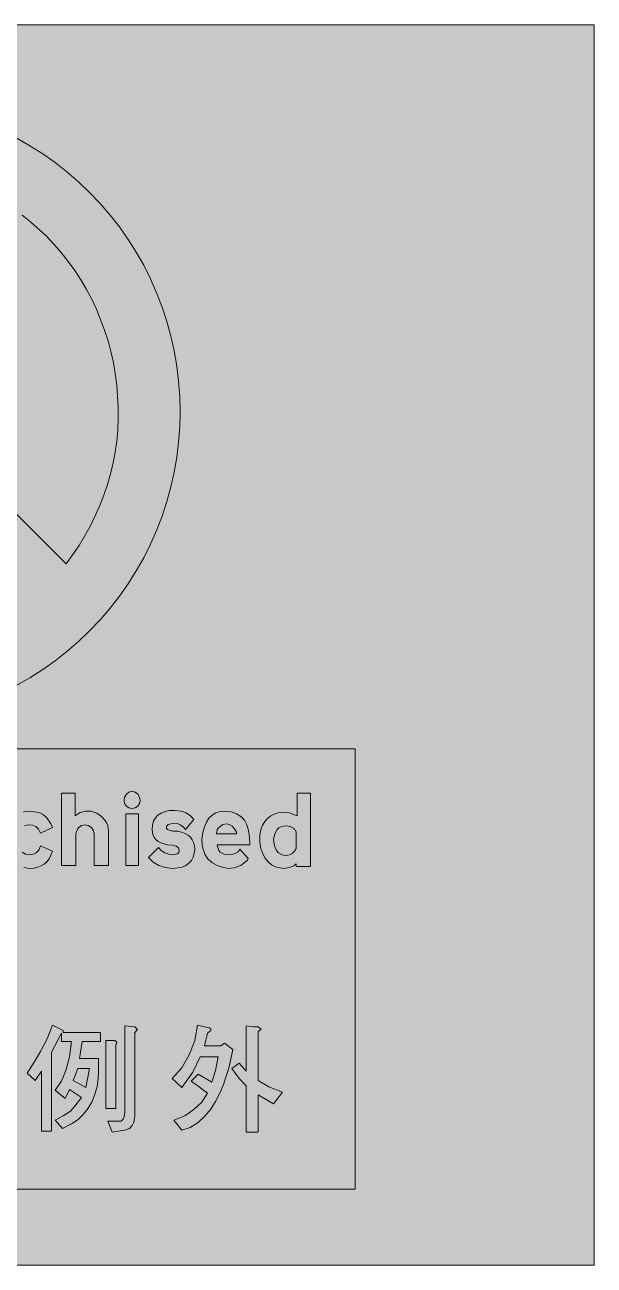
# Model space of a CAD drawing. Header units: metres. Extents: x 141 to 429, y 13 to 259.
# Drawn here: x 315.6 to 428.8, y 12.8 to 259.2 of the extents above; entities that cross this region are included whole.
import ezdxf

# ---------------------------------------------------------------- set-up
doc = ezdxf.new("R2010")
doc.units = ezdxf.units.M
for name, color, linetype, true_color in [('FILL_BLACK_000000', 7, 'Continuous', 0x000000), ('FILL_RED_FF0000', 7, 'Continuous', 0xff0000), ('FILL_WHITE_FFFFFF', 7, 'Continuous', 0xffffff), ('FILL_YELLOW_FFFF00', 7, 'Continuous', 0xffff00)]:
    doc.layers.add(name, color=color, linetype=linetype, true_color=true_color)

msp = doc.modelspace()

# ---------------------------------------------------------------- hatches: boundary and pattern name
at = {"layer": 'FILL_BLACK_000000', "true_color": 0x000000}
h = msp.add_hatch(color=7, dxfattribs=at)
h.dxf.hatch_style = 1
h.paths.add_polyline_path([(326.62, 102.7), (327.71, 103), (328.83, 102.97), (329.94, 102.6), (330.88, 101.95), (331.56, 101.16), (331.9, 100.62), (332.12, 100.08), (332.28, 99), (332.28, 92.16), (329.4, 92.16), (329.4, 98.46), (329.26, 99.09), (328.86, 99.72), (328.23, 100.12), (327.6, 100.26), (326.9, 100.12), (326.34, 99.72), (326.09, 99.43), (325.98, 99), (325.82, 98.73), (325.8, 98.46), (325.8, 92.16), (322.92, 92.16), (322.92, 106.56), (325.62, 106.56), (325.62, 102.06), (326.62, 102.7)])
h = msp.add_hatch(color=7, dxfattribs=at)
h.dxf.hatch_style = 1
h.paths.add_polyline_path([(338.45, 104.49), (338.11, 103.97), (337.59, 103.63), (336.96, 103.5), (336.33, 103.63), (335.81, 103.97), (335.47, 104.49), (335.34, 105.12), (335.47, 105.78), (335.81, 106.36), (336.33, 106.77), (336.96, 106.92), (337.59, 106.77), (338.11, 106.36), (338.45, 105.78), (338.58, 105.12), (338.45, 104.49)])
h = msp.add_hatch(color=7, dxfattribs=at)
h.dxf.hatch_style = 1
h.paths.add_polyline_path([(368.64, 91.93), (367.2, 91.62), (366.28, 91.7), (365.43, 91.93), (364.65, 92.32), (363.96, 92.88), (363.37, 93.61), (362.9, 94.51), (362.55, 95.58), (362.34, 96.84), (362.34, 98.28), (362.54, 99.29), (362.87, 100.17), (363.31, 100.92), (363.85, 101.54), (364.48, 102.04), (365.2, 102.41), (365.99, 102.65), (366.84, 102.78), (368.21, 102.62), (369.72, 102.06), (369.72, 106.56), (372.42, 106.56), (372.42, 91.98), (369.54, 91.98), (369.54, 92.52), (369.17, 92.18), (368.64, 91.93)])
h.paths.add_polyline_path([(369.54, 98.82), (369.43, 99.23), (369.18, 99.36), (369.18, 99.54), (368.37, 99.95), (367.56, 100.08), (366.99, 100.03), (366.51, 99.89), (366.1, 99.65), (365.76, 99.34), (365.28, 98.49), (365.04, 97.38), (365.21, 96.06), (365.41, 95.53), (365.69, 95.09), (366.05, 94.72), (366.48, 94.44), (366.99, 94.25), (367.56, 94.14), (368.2, 94.31), (368.75, 94.59), (369.21, 95), (369.54, 95.58), (369.54, 98.1), (369.54, 98.82)], flags=16)
h = msp.add_hatch(color=7, dxfattribs=at)
h.dxf.hatch_style = 1
h.paths.add_polyline_path([(318.02, 102.8), (318.72, 102.58), (319.32, 102.24), (319.85, 101.77), (320.36, 101.18), (320.79, 100.49), (321.12, 99.72), (318.78, 98.64), (318.34, 99.37), (317.81, 99.92), (317.19, 100.23), (316.44, 100.26), (315.59, 100.12), (314.93, 99.7), (314.44, 98.97), (314.1, 97.92), (314.1, 97.38), (314.28, 96.66), (314.28, 96.48), (314.62, 95.53), (315.11, 94.86), (315.77, 94.45), (316.62, 94.32), (317.32, 94.43), (317.88, 94.68), (318.4, 95.26), (318.78, 96.12), (321.12, 95.04), (320.82, 94.22), (320.44, 93.52), (320, 92.93), (319.48, 92.45), (318.88, 92.09), (318.21, 91.83), (317.46, 91.67), (316.62, 91.62), (315.41, 91.76), (314.36, 92.06), (313.47, 92.52), (312.73, 93.15), (312.15, 93.94), (311.73, 94.91), (311.48, 96.05), (311.4, 97.38), (311.59, 98.65), (311.91, 99.77), (312.35, 100.73), (312.91, 101.52), (313.6, 102.14), (314.41, 102.59), (315.36, 102.87), (316.44, 102.96), (318.02, 102.8)])
h = msp.add_hatch(color=7, dxfattribs=at)
h.dxf.hatch_style = 1
h.paths.add_polyline_path([(338.22, 102.42), (338.22, 92.16), (335.7, 92.16), (335.7, 102.42), (338.22, 102.42)])
h = msp.add_hatch(color=7, dxfattribs=at)
h.dxf.hatch_style = 1
h.paths.add_polyline_path([(349.31, 94.57), (349.08, 93.82), (348.73, 93.18), (348.23, 92.63), (347.61, 92.2), (346.87, 91.88), (346.02, 91.69), (345.06, 91.62), (343.54, 91.76), (342.23, 92.16), (341.11, 92.83), (340.2, 93.78), (342.18, 95.76), (342.74, 95.15), (343.44, 94.68), (344.25, 94.43), (345.06, 94.32), (345.96, 94.5), (346.21, 94.79), (346.32, 95.22), (346.16, 95.69), (345.69, 96.03), (344.95, 96.23), (343.98, 96.3), (342.67, 96.68), (342.14, 96.95), (341.71, 97.29), (341.37, 97.7), (341.12, 98.17), (340.97, 98.73), (340.92, 99.36), (341, 100.25), (341.22, 101.01), (341.58, 101.66), (342.09, 102.2), (342.73, 102.61), (343.5, 102.9), (344.4, 103.08), (345.42, 103.14), (346.67, 103.01), (347.72, 102.64), (348.56, 102.08), (349.2, 101.34), (347.58, 99.36), (347.04, 99.95), (346.5, 100.26), (345.94, 100.51), (345.24, 100.62), (344.12, 100.3), (343.87, 100.06), (343.8, 99.72), (343.8, 99.54), (343.82, 99.45), (343.98, 99.36), (344.34, 99.18), (345.02, 99.02), (345.96, 99), (346.78, 98.82), (347.48, 98.56), (348.07, 98.22), (348.55, 97.81), (348.91, 97.31), (349.17, 96.75), (349.33, 96.11), (349.38, 95.4), (349.31, 94.57)])
h = msp.add_hatch(color=7, dxfattribs=at)
h.dxf.hatch_style = 1
h.paths.add_polyline_path([(353.9, 95.94), (354.06, 95.58), (354.17, 95.15), (354.42, 94.86), (355.23, 94.45), (356.04, 94.32), (356.73, 94.39), (357.41, 94.59), (357.99, 94.93), (358.38, 95.4), (360, 93.6), (359.86, 93.24), (359.46, 92.88), (358.56, 92.16), (357.23, 91.75), (356.04, 91.62), (354.94, 91.83), (353.83, 92.2), (352.8, 92.78), (351.9, 93.6), (351.43, 94.44), (351.09, 95.35), (350.89, 96.33), (350.82, 97.38), (351.01, 98.71), (351.3, 99.85), (351.7, 100.81), (352.21, 101.59), (352.85, 102.19), (353.6, 102.62), (354.49, 102.88), (355.5, 102.96), (356.65, 102.83), (357.66, 102.46), (358.54, 101.9), (359.28, 101.16), (359.75, 100.25), (360.09, 99.13), (360.29, 97.82), (360.36, 96.3), (353.88, 96.3), (353.9, 95.94)])
h.paths.add_polyline_path([(357.66, 98.82), (357.3, 99.45), (356.8, 99.97), (356.24, 100.31), (355.68, 100.44), (354.98, 100.3), (354.42, 99.9), (354.08, 99.6), (353.86, 99.27), (353.7, 98.64), (353.7, 98.46), (357.66, 98.46), (357.66, 98.82)], flags=16)
h = msp.add_hatch(color=7, dxfattribs=at)
h.dxf.hatch_style = 1
h.paths.add_polyline_path([(318.78, 55.26), (320.04, 57.78), (321.12, 60.48), (323.28, 59.4), (323.28, 59.04), (330.66, 59.04), (330.66, 57.24), (327.06, 57.24), (326.52, 53.82), (330.3, 53.82), (330.3, 51.3), (330.22, 49.78), (329.98, 48.25), (329.57, 46.75), (328.99, 45.31), (328.24, 43.97), (327.31, 42.76), (326.2, 41.71), (324.9, 40.86), (323.1, 39.96), (321.66, 41.58), (323.28, 42.48), (324.72, 43.38), (325.8, 44.64), (326.88, 46.08), (324.54, 47.7), (323.64, 45.9), (321.66, 47.52), (322.92, 49.32), (323.82, 51.66), (324.54, 54.18), (324.9, 57.24), (322.92, 57.24), (322.92, 58.86), (320.94, 55.08), (320.94, 39.42), (318.96, 39.42), (318.96, 51.3), (317.7, 49.5), (316.08, 50.94), (317.52, 53.1), (318.78, 55.26)])
h.paths.add_polyline_path([(327.78, 48.06), (328.5, 51.84), (326.16, 51.84), (325.26, 49.5), (327.78, 48.06)], flags=16)
h = msp.add_hatch(color=7, dxfattribs=at)
h.dxf.hatch_style = 1
h.paths.add_polyline_path([(337.5, 60.12), (338.04, 59.58), (337.5, 59.04), (337.5, 42.3), (337.32, 41.22), (336.96, 40.5), (336.42, 39.96), (335.52, 39.6), (333, 39.24), (332.1, 41.4), (334.8, 41.4), (335.16, 41.76), (335.34, 42.3), (335.52, 43.2), (335.52, 60.3), (337.5, 60.12)])
h = msp.add_hatch(color=7, dxfattribs=at)
h.dxf.hatch_style = 1
h.paths.add_polyline_path([(352.26, 59.94), (352.62, 59.76), (352.62, 59.4), (351.9, 58.86), (351.36, 56.34), (354.6, 56.34), (355.32, 56.88), (356.94, 55.62), (356.22, 52.2), (355.1, 48.7), (354.39, 46.98), (353.55, 45.33), (352.56, 43.78), (351.4, 42.38), (350.05, 41.15), (348.48, 40.14), (346.86, 39.6), (345.24, 41.58), (347.4, 42.48), (349.2, 43.74), (350.82, 45.18), (351.9, 46.98), (350.28, 48.24), (348.66, 49.32), (350.1, 50.76), (352.8, 49.14), (353.52, 51.48), (354.06, 54.18), (350.46, 54.18), (349.02, 51.12), (346.86, 48.06), (344.88, 49.86), (346.86, 52.02), (348.3, 54.54), (349.38, 57.42), (349.92, 60.48), (351.36, 60.12), (352.26, 59.94)])
h = msp.add_hatch(color=7, dxfattribs=at)
h.dxf.hatch_style = 1
h.paths.add_polyline_path([(361.98, 60.12), (362.52, 59.76), (362.52, 59.58), (361.98, 59.22), (361.98, 49.5), (364.14, 48.24), (366.84, 47.16), (365.04, 44.82), (361.98, 46.62), (361.98, 39.24), (359.64, 39.24), (359.64, 48.42), (358.2, 49.86), (356.76, 51.84), (358.2, 52.92), (359.64, 51.3), (359.64, 60.3), (361.08, 60.12), (361.98, 60.12)])
h = msp.add_hatch(color=7, dxfattribs=at)
h.dxf.hatch_style = 1
h.paths.add_polyline_path([(333.54, 57.42), (333.9, 57.06), (333.72, 56.52), (333.72, 43.92), (331.74, 43.92), (331.74, 57.42), (333.54, 57.42)])
at = {"layer": 'FILL_RED_FF0000', "true_color": 0xff0000}
h = msp.add_hatch(color=7, dxfattribs=at)
h.dxf.hatch_style = 1
h.paths.add_polyline_path([(346.42, 179.31), (346.2, 176.3), (345.83, 173.31), (345.31, 170.35), (344.65, 167.41), (343.84, 164.49), (342.9, 161.61), (341.82, 158.76), (340.61, 156.02), (339.26, 153.33), (337.78, 150.71), (336.17, 148.16), (334.44, 145.69), (332.58, 143.29), (330.6, 140.99), (328.5, 138.78), (326.3, 136.68), (324.01, 134.7), (321.64, 132.84), (319.18, 131.11), (316.65, 129.5), (314.02, 128.02), (311.31, 126.67), (308.52, 125.46), (305.67, 124.38), (302.79, 123.44), (299.87, 122.63), (296.93, 121.97), (293.97, 121.45), (290.98, 121.08), (287.97, 120.86), (284.94, 120.78), (281.91, 120.86), (278.9, 121.08), (275.91, 121.45), (272.95, 121.97), (270.01, 122.63), (267.09, 123.44), (264.21, 124.38), (261.36, 125.46), (258.57, 126.67), (255.86, 128.02), (253.23, 129.5), (250.7, 131.11), (248.24, 132.84), (245.87, 134.7), (243.58, 136.68), (241.38, 138.78), (239.28, 140.99), (237.3, 143.29), (235.44, 145.69), (233.71, 148.16), (232.1, 150.71), (230.62, 153.33), (229.27, 156.02), (228.06, 158.76), (226.98, 161.61), (226.04, 164.49), (225.23, 167.41), (224.57, 170.35), (224.05, 173.31), (223.68, 176.3), (223.46, 179.31), (223.38, 182.34), (223.46, 185.38), (223.68, 188.4), (224.05, 191.41), (224.57, 194.4), (225.23, 197.35), (226.04, 200.26), (226.98, 203.12), (228.06, 205.92), (229.27, 208.71), (230.62, 211.42), (232.1, 214.05), (233.71, 216.58), (235.44, 219.04), (237.3, 221.41), (239.28, 223.7), (241.38, 225.9), (243.58, 228), (245.87, 229.98), (248.24, 231.84), (250.7, 233.57), (253.23, 235.18), (255.86, 236.66), (258.57, 238.01), (261.36, 239.22), (264.21, 240.36), (267.09, 241.35), (270.01, 242.18), (272.95, 242.86), (275.91, 243.4), (278.9, 243.78), (281.91, 244), (284.94, 244.08), (287.97, 244), (290.98, 243.78), (293.97, 243.4), (296.93, 242.86), (299.87, 242.18), (302.79, 241.35), (305.67, 240.36), (308.52, 239.22), (311.31, 238.01), (314.02, 236.66), (316.65, 235.18), (319.19, 233.57), (321.64, 231.84), (324.01, 229.98), (326.3, 228), (328.5, 225.9), (330.6, 223.7), (332.58, 221.41), (334.44, 219.04), (336.17, 216.58), (337.78, 214.05), (339.26, 211.42), (340.61, 208.71), (341.82, 205.92), (342.9, 203.12), (343.84, 200.26), (344.65, 197.35), (345.31, 194.4), (345.83, 191.41), (346.2, 188.4), (346.42, 185.38), (346.5, 182.34), (346.42, 179.31)])
at = {"layer": 'FILL_WHITE_FFFFFF', "true_color": 0xffffff}
h = msp.add_hatch(color=7, dxfattribs=at)
h.dxf.hatch_style = 1
h.paths.add_polyline_path([(254.7, 221.4), (258.07, 223.72), (261.72, 225.9), (265.63, 227.74), (267.69, 228.58), (269.82, 229.32), (274.2, 230.5), (276.44, 230.95), (278.71, 231.3), (281, 231.55), (283.31, 231.7), (285.65, 231.74), (288, 231.66), (292.66, 231.08), (294.94, 230.65), (297.18, 230.13), (299.39, 229.5), (301.57, 228.77), (303.71, 227.93), (305.82, 226.98), (309.74, 224.95), (313.38, 222.66), (315.1, 221.39), (316.76, 220.03), (319.86, 217.26), (321.41, 215.64), (322.87, 213.96), (324.25, 212.21), (325.55, 210.41), (326.76, 208.55), (327.89, 206.64), (328.92, 204.68), (329.87, 202.68), (331.49, 198.55), (332.17, 196.43), (332.74, 194.28), (333.23, 192.09), (333.61, 189.88), (333.89, 187.65), (334.08, 185.4), (334.19, 183.17), (334.2, 180.95), (334.1, 178.73), (333.89, 176.53), (333.59, 174.33), (333.18, 172.16), (332.66, 170), (332.05, 167.87), (331.35, 165.77), (330.55, 163.7), (328.66, 159.66), (326.42, 155.78), (323.82, 152.1), (254.7, 221.4)])
h = msp.add_hatch(color=7, dxfattribs=at)
h.dxf.hatch_style = 1
h.paths.add_polyline_path([(381.24, 115.38), (381.24, 27.9), (188.64, 27.9), (188.64, 115.38), (381.24, 115.38)])
at = {"layer": 'FILL_YELLOW_FFFF00', "true_color": 0xffff00}
h = msp.add_hatch(color=7, dxfattribs=at)
h.dxf.hatch_style = 1
h.paths.add_polyline_path([(428.76, 259.2), (428.76, 12.78), (141.12, 12.78), (141.12, 259.2), (428.76, 259.2)])

# ---------------------------------------------------------------- linework, layer by layer
at = {"layer": 'FILL_BLACK_000000', "lineweight": 0, "true_color": 0x000000}
for points in [[(326.62, 102.7), (327.71, 103), (328.83, 102.97), (329.94, 102.6), (330.88, 101.95), (331.56, 101.16), (331.9, 100.62), (332.12, 100.08), (332.28, 99), (332.28, 92.16), (329.4, 92.16), (329.4, 98.46), (329.26, 99.09), (328.86, 99.72), (328.23, 100.12), (327.6, 100.26), (326.9, 100.12), (326.34, 99.72), (326.09, 99.43), (325.98, 99), (325.82, 98.73), (325.8, 98.46), (325.8, 92.16), (322.92, 92.16), (322.92, 106.56), (325.62, 106.56), (325.62, 102.06)], [(338.45, 104.49), (338.11, 103.97), (337.59, 103.63), (336.96, 103.5), (336.33, 103.63), (335.81, 103.97), (335.47, 104.49), (335.34, 105.12), (335.47, 105.78), (335.81, 106.36), (336.33, 106.77), (336.96, 106.92), (337.59, 106.77), (338.11, 106.36), (338.45, 105.78), (338.58, 105.12)], [(368.64, 91.93), (367.2, 91.62), (366.28, 91.7), (365.43, 91.93), (364.65, 92.32), (363.96, 92.88), (363.37, 93.61), (362.9, 94.51), (362.55, 95.58), (362.34, 96.84), (362.34, 98.28), (362.54, 99.29), (362.87, 100.17), (363.31, 100.92), (363.85, 101.54), (364.48, 102.04), (365.2, 102.41), (365.99, 102.65), (366.84, 102.78), (368.21, 102.62), (369.72, 102.06), (369.72, 106.56), (372.42, 106.56), (372.42, 91.98), (369.54, 91.98), (369.54, 92.52), (369.17, 92.18)], [(338.22, 102.42), (338.22, 92.16), (335.7, 92.16), (335.7, 102.42)], [(349.31, 94.57), (349.08, 93.82), (348.73, 93.18), (348.23, 92.63), (347.61, 92.2), (346.87, 91.88), (346.02, 91.69), (345.06, 91.62), (343.54, 91.76), (342.23, 92.16), (341.11, 92.83), (340.2, 93.78), (342.18, 95.76), (342.74, 95.15), (343.44, 94.68), (344.25, 94.43), (345.06, 94.32), (345.96, 94.5), (346.21, 94.79), (346.32, 95.22), (346.16, 95.69), (345.69, 96.03), (344.95, 96.23), (343.98, 96.3), (342.67, 96.68), (342.14, 96.95), (341.71, 97.29), (341.37, 97.7), (341.12, 98.17), (340.97, 98.73), (340.92, 99.36), (341, 100.25), (341.22, 101.01), (341.58, 101.66), (342.09, 102.2), (342.73, 102.61), (343.5, 102.9), (344.4, 103.08), (345.42, 103.14), (346.67, 103.01), (347.72, 102.64), (348.56, 102.08), (349.2, 101.34), (347.58, 99.36), (347.04, 99.95), (346.5, 100.26), (345.94, 100.51), (345.24, 100.62), (344.12, 100.3), (343.87, 100.06), (343.8, 99.72), (343.8, 99.54), (343.82, 99.45), (343.98, 99.36), (344.34, 99.18), (345.02, 99.02), (345.96, 99), (346.78, 98.82), (347.48, 98.56), (348.07, 98.22), (348.55, 97.81), (348.91, 97.31), (349.17, 96.75), (349.33, 96.11), (349.38, 95.4)], [(353.9, 95.94), (354.06, 95.58), (354.17, 95.15), (354.42, 94.86), (355.23, 94.45), (356.04, 94.32), (356.73, 94.39), (357.41, 94.59), (357.99, 94.93), (358.38, 95.4), (360, 93.6), (359.86, 93.24), (359.46, 92.88), (358.56, 92.16), (357.23, 91.75), (356.04, 91.62), (354.94, 91.83), (353.83, 92.2), (352.8, 92.78), (351.9, 93.6), (351.43, 94.44), (351.09, 95.35), (350.89, 96.33), (350.82, 97.38), (351.01, 98.71), (351.3, 99.85), (351.7, 100.81), (352.21, 101.59), (352.85, 102.19), (353.6, 102.62), (354.49, 102.88), (355.5, 102.96), (356.65, 102.83), (357.66, 102.46), (358.54, 101.9), (359.28, 101.16), (359.75, 100.25), (360.09, 99.13), (360.29, 97.82), (360.36, 96.3), (353.88, 96.3)], [(357.66, 98.82), (357.3, 99.45), (356.8, 99.97), (356.24, 100.31), (355.68, 100.44), (354.98, 100.3), (354.42, 99.9), (354.08, 99.6), (353.86, 99.27), (353.7, 98.64), (353.7, 98.46), (357.66, 98.46)], [(369.54, 98.82), (369.43, 99.23), (369.18, 99.36), (369.18, 99.54), (368.37, 99.95), (367.56, 100.08), (366.99, 100.03), (366.51, 99.89), (366.1, 99.65), (365.76, 99.34), (365.28, 98.49), (365.04, 97.38), (365.21, 96.06), (365.41, 95.53), (365.69, 95.09), (366.05, 94.72), (366.48, 94.44), (366.99, 94.25), (367.56, 94.14), (368.2, 94.31), (368.75, 94.59), (369.21, 95), (369.54, 95.58), (369.54, 98.1)], [(318.78, 55.26), (320.04, 57.78), (321.12, 60.48), (323.28, 59.4), (323.28, 59.04), (330.66, 59.04), (330.66, 57.24), (327.06, 57.24), (326.52, 53.82), (330.3, 53.82), (330.3, 51.3), (330.22, 49.78), (329.98, 48.25), (329.57, 46.75), (328.99, 45.31), (328.24, 43.97), (327.31, 42.76), (326.2, 41.71), (324.9, 40.86), (323.1, 39.96), (321.66, 41.58), (323.28, 42.48), (324.72, 43.38), (325.8, 44.64), (326.88, 46.08), (324.54, 47.7), (323.64, 45.9), (321.66, 47.52), (322.92, 49.32), (323.82, 51.66), (324.54, 54.18), (324.9, 57.24), (322.92, 57.24), (322.92, 58.86), (320.94, 55.08), (320.94, 39.42), (318.96, 39.42), (318.96, 51.3), (317.7, 49.5), (316.08, 50.94), (317.52, 53.1)], [(337.5, 60.12), (338.04, 59.58), (337.5, 59.04), (337.5, 42.3), (337.32, 41.22), (336.96, 40.5), (336.42, 39.96), (335.52, 39.6), (333, 39.24), (332.1, 41.4), (334.8, 41.4), (335.16, 41.76), (335.34, 42.3), (335.52, 43.2), (335.52, 60.3)], [(352.26, 59.94), (352.62, 59.76), (352.62, 59.4), (351.9, 58.86), (351.36, 56.34), (354.6, 56.34), (355.32, 56.88), (356.94, 55.62), (356.22, 52.2), (355.1, 48.7), (354.39, 46.98), (353.55, 45.33), (352.56, 43.78), (351.4, 42.38), (350.05, 41.15), (348.48, 40.14), (346.86, 39.6), (345.24, 41.58), (347.4, 42.48), (349.2, 43.74), (350.82, 45.18), (351.9, 46.98), (350.28, 48.24), (348.66, 49.32), (350.1, 50.76), (352.8, 49.14), (353.52, 51.48), (354.06, 54.18), (350.46, 54.18), (349.02, 51.12), (346.86, 48.06), (344.88, 49.86), (346.86, 52.02), (348.3, 54.54), (349.38, 57.42), (349.92, 60.48), (351.36, 60.12)], [(361.98, 60.12), (362.52, 59.76), (362.52, 59.58), (361.98, 59.22), (361.98, 49.5), (364.14, 48.24), (366.84, 47.16), (365.04, 44.82), (361.98, 46.62), (361.98, 39.24), (359.64, 39.24), (359.64, 48.42), (358.2, 49.86), (356.76, 51.84), (358.2, 52.92), (359.64, 51.3), (359.64, 60.3), (361.08, 60.12)], [(333.54, 57.42), (333.9, 57.06), (333.72, 56.52), (333.72, 43.92), (331.74, 43.92), (331.74, 57.42)], [(327.78, 48.06), (328.5, 51.84), (326.16, 51.84), (325.26, 49.5)]]:
    msp.add_lwpolyline(points, close=True, dxfattribs=at)
for points in [[(315.36, 102.87), (316.44, 102.96), (318.02, 102.8), (318.72, 102.58), (319.32, 102.24), (319.85, 101.77), (320.36, 101.18), (320.79, 100.49), (321.12, 99.72), (318.78, 98.64), (318.34, 99.37), (317.81, 99.92), (317.19, 100.23), (316.44, 100.26), (315.59, 100.12)], [(315.11, 94.86), (315.77, 94.45), (316.62, 94.32), (317.32, 94.43), (317.88, 94.68), (318.4, 95.26), (318.78, 96.12), (321.12, 95.04), (320.82, 94.22), (320.44, 93.52), (320, 92.93), (319.48, 92.45), (318.88, 92.09), (318.21, 91.83), (317.46, 91.67), (316.62, 91.62), (315.41, 91.76)]]:
    msp.add_lwpolyline(points, dxfattribs=at)
at = {"layer": 'FILL_RED_FF0000', "lineweight": 0, "true_color": 0xff0000}
msp.add_lwpolyline([(314.02, 236.66), (316.65, 235.18), (319.19, 233.57), (321.64, 231.84), (324.01, 229.98), (326.3, 228), (328.5, 225.9), (330.6, 223.7), (332.58, 221.41), (334.44, 219.04), (336.17, 216.58), (337.78, 214.05), (339.26, 211.42), (340.61, 208.71), (341.82, 205.92), (342.9, 203.12), (343.84, 200.26), (344.65, 197.35), (345.31, 194.4), (345.83, 191.41), (346.2, 188.4), (346.42, 185.38), (346.5, 182.34), (346.42, 179.31), (346.2, 176.3), (345.83, 173.31), (345.31, 170.35), (344.65, 167.41), (343.84, 164.49), (342.9, 161.61), (341.82, 158.76), (340.61, 156.02), (339.26, 153.33), (337.78, 150.71), (336.17, 148.16), (334.44, 145.69), (332.58, 143.29), (330.6, 140.99), (328.5, 138.78), (326.3, 136.68), (324.01, 134.7), (321.64, 132.84), (319.18, 131.11), (316.65, 129.5), (314.02, 128.02)], dxfattribs=at)
at = {"layer": 'FILL_WHITE_FFFFFF', "lineweight": 0, "true_color": 0xffffff}
msp.add_lwpolyline([(315.1, 221.39), (316.76, 220.03), (319.86, 217.26), (321.41, 215.64), (322.87, 213.96), (324.25, 212.21), (325.55, 210.41), (326.76, 208.55), (327.89, 206.64), (328.92, 204.68), (329.87, 202.68), (331.49, 198.55), (332.17, 196.43), (332.74, 194.28), (333.23, 192.09), (333.61, 189.88), (333.89, 187.65), (334.08, 185.4), (334.19, 183.17), (334.2, 180.95), (334.1, 178.73), (333.89, 176.53), (333.59, 174.33), (333.18, 172.16), (332.66, 170), (332.05, 167.87), (331.35, 165.77), (330.55, 163.7), (328.66, 159.66), (326.42, 155.78), (323.82, 152.1), (254.7, 221.4)], dxfattribs=at)
at = {"layer": 'FILL_WHITE_FFFFFF', "lineweight": 0, "true_color": 0xffff00}
msp.add_lwpolyline([(381.24, 115.38), (381.24, 27.9), (188.64, 27.9), (188.64, 115.38)], close=True, dxfattribs=at)
at = {"layer": 'FILL_YELLOW_FFFF00', "lineweight": 0, "true_color": 0xffff00}
msp.add_lwpolyline([(428.76, 259.2), (428.76, 12.78), (141.12, 12.78), (141.12, 259.2)], close=True, dxfattribs=at)

doc.saveas('drawing.dxf')
